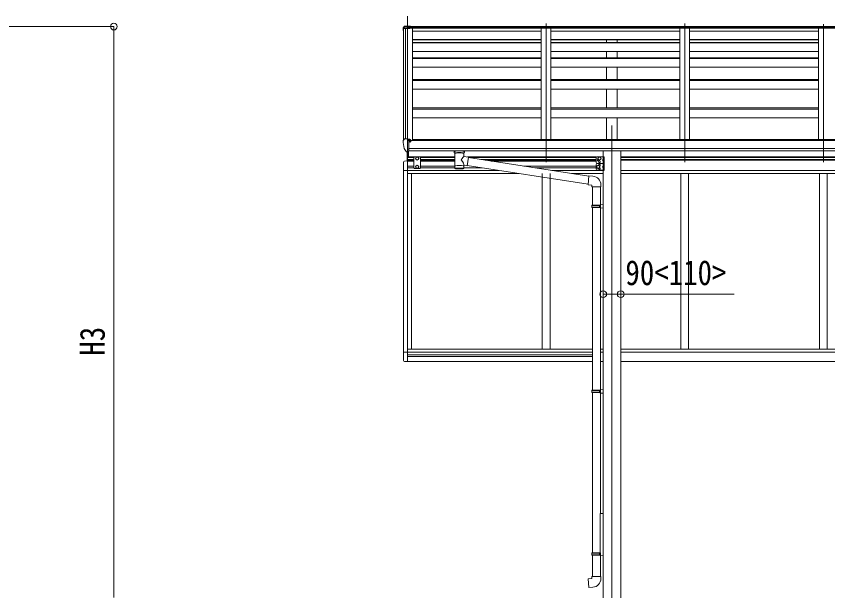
# Model space of a CAD drawing. Units: millimetres at full size, sheet at 1:35; details may follow other scales. Extents: x -9783 to 9892, y -6828 to 6752.
# Drawn here: x 77 to 4269, y -935 to 2034 of the extents above; entities that cross this region are included whole.
import ezdxf
from ezdxf.enums import TextEntityAlignment as Align

# ---------------------------------------------------------------- set-up
doc = ezdxf.new("R2010")
doc.units = ezdxf.units.MM
doc.header["$LTSCALE"] = 35
doc.header["$PDMODE"] = 32
doc.header["$PDSIZE"] = 35
for name, color, linetype, lineweight in [('0-1_本体', 4, 'Continuous', 9), ('0-2_部品', 7, 'Continuous', 9), ('0-8_PARTS2', 2, 'Continuous', 9), ('0-A_寸法', 6, 'Continuous', 9), ('1-1_GLASS', 4, 'Continuous', 9), ('1-2_GLASS_SEAL', 7, 'Continuous', 9)]:
    doc.layers.add(name, color=color, linetype=linetype, lineweight=lineweight)
doc.styles.add('ＭＳ ゴシック', font='')
doc.styles.get('ＭＳ ゴシック').set_extended_font_data('MS Gothic')

msp = doc.modelspace()

# ---------------------------------------------------------------- linework, layer by layer
at = {"layer": '0-1_本体'}
for p, q in [((2079.04, 1970.72), (2086.87, 1971.13)), ((2087.08, 1971.14), (2087.08, 1401.29)), ((2087.78, 1401.29), (2087.78, 1971.14)), ((7098.08, 1973.61), (2110.09, 1973.61)), ((7098.08, 1972.7), (2110.09, 1972.7)), ((2113.59, 1980.81), (7094.58, 1980.81)), ((7094.58, 1979.23), (2113.59, 1979.23)), ((2123.08, 1972.7), (2123.08, 1391.48)), ((2789.08, 1972.7), (2789.08, 1397.9)), ((2839.08, 1972.7), (2839.08, 1397.9)), ((3505.08, 1972.7), (3505.08, 1397.9)), ((3555.08, 1972.7), (3555.08, 1397.9)), ((4221.08, 1972.7), (4221.08, 1397.9)), ((2078.1, 1969.88), (2078.08, 1394.75)), ((2789.08, 1957.5), (2123.08, 1957.5)), ((3505.08, 1957.5), (2839.08, 1957.5)), ((4221.08, 1957.5), (3555.08, 1957.5)), ((2789.08, 1913.97), (2123.08, 1913.97)), ((2789.08, 1912.89), (2123.08, 1912.89)), ((2789.08, 1911.59), (2123.08, 1911.59)), ((2123.08, 1898.4), (2789.08, 1898.4)), ((2123.08, 1895.82), (2789.08, 1895.82)), ((3505.08, 1913.97), (2839.08, 1913.97)), ((3505.08, 1912.89), (2839.08, 1912.89)), ((3505.08, 1911.59), (2839.08, 1911.59)), ((2839.08, 1898.4), (3505.08, 1898.4)), ((2839.08, 1895.82), (3505.08, 1895.82)), ((3126.58, 1898.4), (3126.58, 1911.59)), ((3181.58, 1898.4), (3181.58, 1911.59)), ((4221.08, 1913.97), (3555.08, 1913.97)), ((4221.08, 1912.89), (3555.08, 1912.89)), ((4221.08, 1911.59), (3555.08, 1911.59)), ((3555.08, 1898.4), (4221.08, 1898.4)), ((3555.08, 1895.82), (4221.08, 1895.82)), ((2123.08, 1851.08), (2789.08, 1851.08)), ((2839.08, 1851.08), (3505.08, 1851.08)), ((3126.58, 1819.61), (3126.58, 1851.08)), ((3181.58, 1819.61), (3181.58, 1851.08)), ((3555.08, 1851.08), (4221.08, 1851.08)), ((2123.08, 1819.61), (2789.08, 1819.61)), ((2123.08, 1815.63), (2789.08, 1815.63)), ((2839.08, 1819.61), (3505.08, 1819.61)), ((2839.08, 1815.63), (3505.08, 1815.63)), ((3555.08, 1819.61), (4221.08, 1819.61)), ((3555.08, 1815.63), (4221.08, 1815.63)), ((2123.08, 1771.18), (2789.08, 1771.18)), ((2839.08, 1771.18), (3505.08, 1771.18)), ((3126.58, 1706.75), (3126.58, 1771.18)), ((3181.58, 1706.75), (3181.58, 1771.18)), ((3555.08, 1771.18), (4221.08, 1771.18)), ((2123.08, 1706.75), (2789.08, 1706.75)), ((2123.08, 1701.38), (2789.08, 1701.38)), ((2839.08, 1706.75), (3505.08, 1706.75)), ((2839.08, 1701.38), (3505.08, 1701.38)), ((3555.08, 1706.75), (4221.08, 1706.75)), ((3555.08, 1701.38), (4221.08, 1701.38)), ((2123.08, 1657.32), (2789.08, 1657.32)), ((2839.08, 1657.32), (3505.08, 1657.32)), ((3126.58, 1560.12), (3126.58, 1657.32)), ((3181.58, 1560.12), (3181.58, 1657.32)), ((3555.08, 1657.32), (4221.08, 1657.32)), ((2123.08, 1560.12), (2789.08, 1560.12)), ((2123.08, 1553.36), (2789.08, 1553.36)), ((2839.08, 1560.12), (3505.08, 1560.12)), ((2839.08, 1553.36), (3505.08, 1553.36)), ((3555.08, 1560.12), (4221.08, 1560.12)), ((3555.08, 1553.36), (4221.08, 1553.36)), ((2123.08, 1509.79), (2789.08, 1509.79)), ((2839.08, 1509.79), (3505.08, 1509.79)), ((3126.58, 1397.9), (3126.58, 1509.79)), ((3181.58, 1397.9), (3181.58, 1509.79)), ((3555.08, 1509.79), (4221.08, 1509.79)), ((7103.58, 1391.48), (2104.58, 1391.48)), ((7080.08, 1397.9), (2128.08, 1397.9)), ((2128.08, 1391.48), (2128.08, 1397.82)), ((2104.58, 1349.89), (7103.58, 1349.89)), ((7103.58, 1338.04), (2104.58, 1338.12)), ((3108.88, 1338.1), (3108.88, -1518.88)), ((3199.28, 1338.1), (3199.28, -1518.88))]:
    msp.add_line(p, q, dxfattribs=at)
msp.add_circle((2112.06, 1386.38), 3, dxfattribs=at)
msp.add_arc((2079.09, 1969.72), 1, 93, 173.32986, dxfattribs=at)
at = {"layer": '0-2_部品'}
for p, q in [((2076.09, 1973.32), (2076.09, 1969.23)), ((2081.11, 1981.47), (2076.63, 1975.04)), ((2076.63, 1975.04), (2076.63, 1971.52)), ((2082.29, 1980.03), (2077.87, 1972.62)), ((2086.98, 1973.3), (2078.93, 1972.91)), ((2086.98, 1972.64), (2078.93, 1972.22)), ((2079.01, 1970.72), (2087.02, 1971.14)), ((2088.12, 1982.27), (2081.87, 1981.89)), ((2082.29, 1980.03), (2098.09, 1980.87)), ((2082.43, 1981.16), (2082.43, 1980.43)), ((2086.98, 1972.64), (2110.09, 1974.04)), ((2087.02, 1971.14), (2110.09, 1971.14)), ((2098.09, 1982.88), (2094.05, 1982.64)), ((2098.09, 1982.11), (2098.09, 1982.88)), ((2113.59, 1981.94), (2098.09, 1982.88)), ((2098.09, 1982.88), (2098.09, 1982.11)), ((2098.09, 1982.11), (2098.09, 1981.39)), ((2098.09, 1978.47), (2098.09, 1980.87)), ((2113.59, 1980.05), (2098.09, 1980.87)), ((2113.59, 1977.65), (2110.09, 1977.83)), ((2113.59, 1976.35), (2110.09, 1976.35)), ((2110.09, 1974.04), (2110.09, 1971.14)), ((2113.59, 1981.94), (2113.59, 1981.17)), ((2113.59, 1981.17), (2113.59, 1980.44)), ((2113.59, 1980.44), (2113.59, 1980.05)), ((2113.59, 1980.05), (2113.59, 1977.65)), ((2113.59, 1976.35), (2113.59, 1977.65)), ((2076.09, 1968.55), (2076.09, 1969.23)), ((2077.59, 1968.55), (2077.59, 1969.23)), ((2076.08, 1391.92), (2076.08, 1391.29)), ((2082.99, 1400.73), (2078.93, 1394.92)), ((2098.08, 1332.79), (2098.08, 1401.29)), ((2099.58, 1400.38), (2098.08, 1400.38)), ((2104.58, 1391.56), (2098.08, 1391.96)), ((2099.58, 1400.38), (2099.58, 1394.21)), ((2109.26, 1398.88), (2099.58, 1399.6)), ((2099.58, 1396.61), (2113.58, 1396.55)), ((2109.06, 1386.38), (2109.58, 1386.38)), ((2109.58, 1386.38), (2109.88, 1386.38)), ((2110.08, 1396.57), (2110.08, 1398.46)), ((2114.58, 1395.44), (2114.58, 1391.48)), ((2090.46, 1334.61), (2080.71, 1349.99)), ((2096.58, 1332.89), (2092.87, 1333.11)), ((2096.58, 1332.89), (2098.08, 1332.79)), ((2098.08, 1334.99), (2098.58, 1334.99)), ((2098.58, 1334.99), (2099.08, 1335.99)), ((2104.58, 1335.99), (2099.08, 1335.99)), ((2338.58, 1332), (2338.58, 1338.11)), ((2342.68, 1327.5), (2342.67, 1247.2)), ((2388.48, 1309.92), (2388.48, 1327.51)), ((2413.7, 1306.02), (2388.48, 1309.93)), ((2392.58, 1332), (2392.58, 1338.11)), ((2413.7, 1306.02), (2406.68, 1260.76)), ((3034.81, 1207.6), (2413.39, 1304)), ((2388.5, 1247.2), (2388.48, 1263.83)), ((2388.48, 1263.58), (2406.68, 1260.76)), ((3031.15, 1165.66), (2406.95, 1262.5)), ((3055.81, 1207.53), (3034.97, 1209.36)), ((3050.88, 1151.79), (3096.88, 1151.79)), ((3052.88, 1151.79), (3052.88, 1057.65)), ((3094.88, 1151.79), (3094.88, 1060.21)), ((3096.88, 1151.79), (3096.88, 1162.71)), ((3050.88, 1055.65), (3051.88, 1057.65)), ((3050.88, 1055.65), (3094.88, 1055.65)), ((3050.88, 1055.65), (3050.88, 1047.65)), ((3051.88, 1057.65), (3094.88, 1057.65)), ((3090.41, 1055.65), (3089.98, 1057.65)), ((3092.88, 1060.15), (3108.88, 1060.62)), ((3092.88, 1058.15), (3092.88, 1060.15)), ((3092.88, 1058.15), (3094.88, 1058.15)), ((3108.88, 1060.62), (3108.88, 1042.68)), ((3050.88, 1047.65), (3094.88, 1047.65)), ((3050.88, 1047.65), (3051.88, 1045.65)), ((3051.88, 1045.65), (3094.88, 1045.65)), ((3052.88, 1045.65), (3052.88, 101.46)), ((3092.88, 1043.15), (3092.88, 1045.15)), ((3092.88, 1043.15), (3108.88, 1042.68)), ((3094.88, 1043.09), (3094.88, 104.02)), ((3050.88, 99.46), (3051.88, 101.46)), ((3050.88, 99.46), (3094.88, 99.46)), ((3050.88, 99.46), (3050.88, 91.46)), ((3050.88, 91.46), (3094.88, 91.46)), ((3050.88, 91.46), (3051.88, 89.46)), ((3051.88, 101.46), (3094.88, 101.46)), ((3051.88, 89.46), (3094.88, 89.46)), ((3052.88, 89.46), (3052.88, -738.73)), ((3090.41, 99.46), (3089.98, 101.46)), ((3092.88, 103.96), (3108.88, 104.43)), ((3092.88, 101.96), (3092.88, 103.96)), ((3092.88, 101.96), (3094.88, 101.96)), ((3092.88, 86.96), (3092.88, 88.96)), ((3092.88, 86.96), (3108.88, 86.49)), ((3094.88, 86.9), (3094.88, -536.17)), ((3108.88, 104.43), (3108.88, 86.49)), ((3092.88, -536.23), (3108.88, -535.76)), ((3092.88, -738.23), (3092.88, -536.23)), ((3108.88, -535.76), (3108.88, -753.7)), ((3050.88, -740.73), (3051.88, -738.73)), ((3050.88, -740.73), (3094.88, -740.73)), ((3050.88, -740.73), (3050.88, -748.73)), ((3050.88, -748.73), (3094.88, -748.73)), ((3050.88, -748.73), (3051.88, -750.73)), ((3051.88, -738.73), (3094.88, -738.73)), ((3051.88, -750.73), (3094.88, -750.73)), ((3052.88, -750.73), (3052.88, -860.73)), ((3090.41, -740.73), (3089.98, -738.73)), ((3092.88, -738.23), (3094.88, -738.23)), ((3092.88, -753.23), (3092.88, -751.23)), ((3092.88, -753.23), (3108.88, -753.7)), ((3094.88, -753.29), (3094.88, -860.73)), ((3050.88, -860.73), (3096.88, -860.73)), ((3050.88, -870.73), (3050.88, -860.73)), ((3096.88, -860.73), (3096.88, -871.64))]:
    msp.add_line(p, q, dxfattribs=at)
for points in [[(2081.87, 1981.89), (2081.99, 1981.89), (2082.33, 1981.67), (2082.43, 1981.16)], [(2082.43, 1980.43), (2082.37, 1980.22), (2082.29, 1980.03)], [(2086.98, 1973.3), (2110.09, 1974.68), (2110.09, 1974.04)], [(2098.09, 1980.87), (2098.09, 1981.39), (2098.09, 1982.11)], [(2098.09, 1978.47), (2110.09, 1978.05), (2110.09, 1974.68)], [(2098.08, 1401.29), (2086.08, 1401.29), (2083.75, 1401.15)], [(2104.58, 1335.99), (2104.58, 1394.21), (2099.58, 1394.21)], [(2109.26, 1398.88), (2109.43, 1398.86), (2109.58, 1398.83), (2109.73, 1398.79), (2109.85, 1398.73), (2109.95, 1398.67), (2110.02, 1398.61), (2110.07, 1398.54), (2110.08, 1398.46)], [(2109.88, 1387.57), (2109.88, 1386.38), (2114.58, 1386.38)], [(2114.58, 1387.99), (2114.58, 1386.38), (2115.06, 1386.38)], [(2098.08, 1346.68), (2101.25, 1347.09), (2104.58, 1347.52)], [(2338.62, 1331.94), (2338.6, 1332.29), (2338.84, 1333.25), (2339.36, 1334.14), (2340.17, 1334.97), (2341.28, 1335.77), (2342.68, 1336.5)], [(2338.62, 1332.05), (2338.6, 1331.7), (2338.84, 1330.74), (2339.36, 1329.86), (2340.17, 1329.02), (2341.28, 1328.22), (2342.68, 1327.5)], [(2388.48, 1336.48), (2388.72, 1336.39), (2390.07, 1335.66), (2391.18, 1334.81), (2391.94, 1333.94), (2392.4, 1333.04), (2392.57, 1332.16)], [(2388.48, 1327.51), (2388.72, 1327.6), (2390.07, 1328.34), (2391.18, 1329.18), (2391.94, 1330.05), (2392.4, 1330.95), (2392.57, 1331.83)], [(3034.97, 1209.36), (3030.96, 1163.53), (3050.88, 1161.79), (3050.88, 1151.79)], [(3090.41, 1055.65), (3090.41, 1047.65), (3089.98, 1045.65)], [(3092.88, 1045.15), (3094.88, 1045.15), (3094.88, 1058.15)], [(3090.41, 99.46), (3090.41, 91.46), (3089.98, 89.46)], [(3092.88, 88.96), (3094.88, 88.96), (3094.88, 101.96)], [(3090.41, -740.73), (3090.41, -748.73), (3089.98, -750.73)], [(3092.88, -751.23), (3094.88, -751.23), (3094.88, -738.23)], [(3055.81, -916.47), (3034.97, -918.3), (3030.96, -872.47), (3050.88, -870.73)]]:
    msp.add_lwpolyline(points, dxfattribs=at)
for centre, radius, start, end in [((2079.08, 1969.23), 2.99, 92.88363, 179.89821), ((2079.35, 1969.71), 3.27, 116.90088, 146.38921), ((2079.09, 1969.23), 1.5, 92.88363, 179.89821), ((2081.93, 1980.89), 1, 93.49169, 145.07667), ((2078.66, 2185.72), 203.67, 272.66471, 274.33431), ((2276.58, 1968.55), 200.5, 180.00038, 188.11165), ((2276.59, 1968.9), 199.01, 180.00039, 184.08805), ((2276.59, 1968.55), 199.01, 180.00039, 184.08802), ((2079.08, 1391.92), 3, 93, 180), ((2268.57, 1391.3), 192.49, 180.0008, 192.1233), ((2083.81, 1400.15), 1, 93.5, 145), ((2112.08, 1386.38), 2.5, 151.64236, 180), ((2112.08, 1386.38), 2.5, 0, 151.64236), ((2083.31, 1351.49), 3, 191.83348, 210), ((2093.06, 1336.11), 3, 210, 266.5), ((2355.65, 1286.78), 51.38, 92.46126, 104.61963), ((2375.54, 1286.78), 51.38, 75.38037, 87.53874), ((3051.88, 1162.71), 45, 0, 85), ((3051.88, -871.64), 45, 275, 0)]:
    msp.add_arc(centre, radius, start, end, dxfattribs=at)
for centre, major_axis, ratio, start_param, end_param in [((2079.09, 1973.32), (0, -3.01), 0.996195, 4.1015237, 4.712389), ((2079.09, 1969.36), (-0.11, 3.55), 0.844901, 0.0150814, 0.3799029), ((2113.58, 1395.45), (-0.02, 1.1), 0.906239, 4.6917496, 6.2625459), ((2365.58, 1326.3), (-22.91, -0.42), 0.072511, 4.711586, 6.2823824), ((2365.61, 1327.93), (-22.91, -0.42), 0.072511, 4.711586, 6.2823824), ((2365.56, 1327.93), (22.92, -0.42), 0.07247, 0.0008089, 1.5716053), ((2365.56, 1326.3), (22.92, -0.42), 0.07247, 0.0008089, 1.5716053), ((2368.14, 1287.73), (20.32, 22.25), 0.045535, 4.9756507, 6.2441899), ((2376.58, 1332), (16, 0), 0.361356, 0, 0.0194874), ((2376.58, 1332), (16, 0), 0.361356, 6.2636979, 6.2831853), ((2365.58, 1259.64), (22.91, 0), 0.122865, 6.2831853, 9.424778), ((2365.58, 1290.37), (-22.81, 26.62), 0.234429, 3.1563334, 4.5976381), ((2365.58, 1247.2), (22.92, 0), 0.101955, 6.2829723, 9.4248207), ((2365.58, 1247.2), (22.92, 0), 0.101955, 3.1415499, 6.2833984)]:
    msp.add_ellipse(centre, major_axis=major_axis, ratio=ratio, start_param=start_param, end_param=end_param, dxfattribs=at)
at = {"layer": '0-8_PARTS2'}
for p, q in [((2098.09, 2034.13), (2098.08, 1280.35)), ((2814.08, 1280.35), (2814.08, 1996.83)), ((3530.08, 1280.35), (3530.08, 1996.83)), ((4246.08, 1280.35), (4246.08, 1992.55)), ((3154.08, 1469.16), (3154.08, -1736.87))]:
    msp.add_line(p, q, dxfattribs=at)
at = {"layer": '0-A_寸法'}
for p, q in [((581.19, 1980.7), (-478.26, 1980.7)), ((581.19, -968.88), (581.19, 1980.7)), ((3108.88, 597.89), (3199.28, 597.89)), ((3199.28, 597.89), (3785.46, 597.89))]:
    msp.add_line(p, q, dxfattribs=at)
for p in [(581.19, 1980.7), (3108.88, 597.89), (3199.28, 597.89)]:
    msp.add_point(p, dxfattribs=at)
at = {"layer": '1-1_GLASS'}
for p, q in [((2098.08, 1306.79), (2133.58, 1306.79)), ((2098.08, 1303.29), (2130.58, 1303.29)), ((2162.58, 1306.79), (2342.68, 1306.79)), ((2165.58, 1303.29), (2342.68, 1303.29)), ((2408.7, 1306.79), (3074.58, 1306.79)), ((2417.96, 1303.29), (3072.61, 1303.29)), ((3199.28, 1306.79), (6008.88, 1306.79)), ((3199.28, 1303.29), (6008.88, 1303.29)), ((2098.08, 1294.29), (2130.58, 1294.29)), ((2098.08, 1290.79), (2130.58, 1290.79)), ((2098.08, 1286.49), (2098.08, 1086.29)), ((2130.58, 1285.79), (2098.08, 1285.79)), ((2098.08, 1259.79), (2130.58, 1259.79)), ((2165.58, 1294.29), (2342.68, 1294.29)), ((2165.58, 1290.79), (2342.68, 1290.79)), ((2342.68, 1285.79), (2165.58, 1285.79)), ((2165.58, 1259.79), (2342.67, 1259.79)), ((2475.98, 1294.29), (3072.58, 1294.29)), ((2498.54, 1290.79), (3072.58, 1290.79)), ((2906.16, 1285.79), (2530.77, 1285.79)), ((2698.36, 1259.79), (3072.58, 1259.79)), ((3072.58, 1285.79), (2906.16, 1285.79)), ((3199.28, 1294.29), (6008.88, 1294.29)), ((3199.28, 1290.79), (6008.88, 1290.79)), ((2078.08, 1237.09), (2078.08, 1135.49)), ((2078.08, 1221.29), (2078.08, 298.49)), ((2098.08, 1250.79), (2130.58, 1250.79)), ((2569.43, 1237.29), (2098.08, 1237.29)), ((2672.56, 1221.29), (2098.08, 1221.29)), ((2098.08, 1221.29), (2098.08, 249.29)), ((2118.08, 1221.29), (2118.08, 1151.29)), ((2118.08, 1221.29), (2118.08, 314.29)), ((2165.58, 1250.79), (2342.67, 1250.79)), ((2388.5, 1250.79), (2482.41, 1250.79)), ((2756.37, 1250.79), (3072.58, 1250.79)), ((2794.08, 314.29), (2794.08, 1221.29)), ((2834.08, 314.29), (2834.08, 1221.29)), ((2843.39, 1237.29), (3114.58, 1237.29)), ((3108.88, 1221.29), (2946.53, 1221.29)), ((3199.28, 1237.29), (6008.88, 1237.29)), ((3199.28, 1221.29), (6008.88, 1221.29)), ((3510.08, 1221.29), (3510.08, 1151.29)), ((3510.08, 314.29), (3510.08, 1221.29)), ((3550.08, 1221.29), (3550.08, 1151.29)), ((3550.08, 314.29), (3550.08, 1221.29)), ((4226.08, 1221.29), (4226.08, 1151.29)), ((4226.08, 1221.29), (4226.08, 314.29)), ((4266.08, 1221.29), (4266.08, 1151.29)), ((4266.08, 1221.29), (4266.08, 314.29)), ((2794.08, 1202.44), (2794.08, 1151.29)), ((2834.08, 1196.24), (2834.08, 1151.29)), ((2098.08, 314.29), (3052.88, 314.29)), ((2098.08, 298.29), (3050.88, 298.29)), ((3094.88, 314.29), (3108.88, 314.29)), ((3094.88, 298.29), (3108.88, 298.29)), ((3199.28, 314.29), (6008.88, 314.29)), ((3199.28, 298.29), (6008.88, 298.29)), ((2098.08, 284.79), (3052.88, 284.79)), ((2098.08, 275.79), (3052.88, 275.79)), ((2098.08, 249.79), (3052.88, 249.79)), ((3094.88, 249.79), (3108.88, 249.79)), ((3199.28, 249.79), (6008.88, 249.79))]:
    msp.add_line(p, q, dxfattribs=at)
at = {"layer": '1-2_GLASS_SEAL'}
for p, q in [((2096.58, 1286.58), (2096.58, 1333.18)), ((2098.08, 1286.58), (2098.08, 1333.09)), ((2103.58, 1307.09), (2103.58, 1336.29)), ((2134.58, 1308.09), (2130.58, 1304.09)), ((2130.58, 1304.09), (2130.58, 1250.59)), ((2161.58, 1308.09), (2134.58, 1308.09)), ((2161.58, 1308.09), (2165.58, 1304.09)), ((2165.58, 1250.59), (2165.58, 1304.09)), ((3072.58, 1303.09), (3072.58, 1278.09)), ((3077.58, 1308.09), (3114.58, 1308.09)), ((3111.58, 1303.59), (3110.78, 1303.45)), ((3112.08, 1308.09), (3112.08, 1273.09)), ((3114.58, 1308.09), (3114.58, 1273.09)), ((2077.58, 1280.3), (2077.58, 1237.39)), ((2098.08, 1286.59), (2082.8, 1285.79)), ((2148.08, 1263.1), (2141.58, 1259.34)), ((2141.58, 1259.34), (2141.58, 1251.84)), ((2154.58, 1259.34), (2148.08, 1263.1)), ((2154.58, 1251.84), (2154.58, 1259.34)), ((3072.58, 1268.09), (3072.58, 1243.09)), ((3077.58, 1273.09), (3114.58, 1273.09)), ((3077.58, 1273.09), (3114.58, 1273.09)), ((3112.08, 1290.59), (3105.08, 1290.59)), ((3111.58, 1295.59), (3110.78, 1295.73)), ((3111.58, 1285.59), (3110.78, 1285.45)), ((3111.58, 1277.59), (3110.78, 1277.73)), ((3111.58, 1268.59), (3110.78, 1268.45)), ((3111.58, 1260.59), (3110.78, 1260.73)), ((3111.58, 1295.59), (3112.08, 1295.68)), ((3111.58, 1277.59), (3112.08, 1277.68)), ((3111.58, 1260.59), (3112.08, 1260.68)), ((3112.08, 1273.09), (3112.08, 1238.09)), ((3114.58, 1273.09), (3114.58, 1238.09)), ((2098.08, 1237.39), (2077.58, 1237.39)), ((2134.58, 1246.59), (2130.58, 1250.59)), ((2161.58, 1246.59), (2134.58, 1246.59)), ((2141.58, 1251.84), (2148.08, 1248.08)), ((2148.08, 1248.08), (2154.58, 1251.84)), ((2161.58, 1246.59), (2165.58, 1250.59)), ((3077.58, 1238.09), (3114.58, 1238.09)), ((3112.08, 1255.59), (3105.08, 1255.59)), ((3111.58, 1250.59), (3110.78, 1250.45)), ((3111.58, 1242.59), (3110.78, 1242.73)), ((3111.58, 1242.59), (3112.08, 1242.68)), ((2098.08, 298.78), (2077.58, 298.78)), ((2077.58, 255.88), (2077.58, 298.78)), ((2098.08, 249.58), (2082.8, 250.39))]:
    msp.add_line(p, q, dxfattribs=at)
for points in [[(2141.58, 1302.84), (2148.08, 1306.6), (2154.58, 1302.84)], [(2154.58, 1302.84), (2154.58, 1295.34), (2148.08, 1291.58), (2141.58, 1295.34), (2141.58, 1302.84)], [(3112.47, 1299.59), (3111.84, 1300.78), (3109.6, 1301.89)], [(3112.47, 1299.59), (3111.84, 1298.4), (3109.6, 1297.29)], [(3111.58, 1295.59), (3111.58, 1303.59), (3112.08, 1303.5), (3112.08, 1295.68)], [(3112.08, 1295.59), (3105.08, 1290.59), (3112.08, 1285.59)], [(3112.08, 1260.59), (3105.08, 1255.59), (3112.08, 1250.59)], [(3112.47, 1281.59), (3111.84, 1282.78), (3109.6, 1283.89)], [(3112.47, 1281.59), (3111.84, 1280.4), (3109.6, 1279.29)], [(3112.47, 1264.59), (3111.84, 1265.78), (3109.6, 1266.89)], [(3112.47, 1264.59), (3111.84, 1263.4), (3109.6, 1262.29)], [(3111.58, 1277.59), (3111.58, 1285.59), (3112.08, 1285.5), (3112.08, 1277.68)], [(3111.58, 1260.59), (3111.58, 1268.59), (3112.08, 1268.5), (3112.08, 1260.68)], [(3112.47, 1246.59), (3111.84, 1247.78), (3109.6, 1248.89)], [(3112.47, 1246.59), (3111.84, 1245.4), (3109.6, 1244.29)], [(3111.58, 1242.59), (3111.58, 1250.59), (3112.08, 1250.5), (3112.08, 1242.68)]]:
    msp.add_lwpolyline(points, dxfattribs=at)
for points in [[(3089.58, 1291.58), (3096.08, 1295.34), (3096.08, 1302.84), (3089.58, 1306.6), (3083.08, 1302.84), (3083.08, 1295.34)], [(3082.58, 1248.08), (3089.08, 1251.84), (3089.08, 1259.34), (3082.58, 1263.1), (3076.08, 1259.34), (3076.08, 1251.84)]]:
    msp.add_lwpolyline(points, close=True, dxfattribs=at)
for centre, radius in [((2148.08, 1299.09), 8.5), ((2148.08, 1299.09), 7.5), ((2148.08, 1299.09), 6.5), ((3089.58, 1299.09), 8.5), ((3089.58, 1299.09), 7.5), ((3089.58, 1299.09), 6.5), ((2148.08, 1255.59), 8.5), ((2148.08, 1255.59), 7.5), ((2148.08, 1255.59), 6.5), ((3082.58, 1255.59), 8.5), ((3082.58, 1255.59), 7.5), ((3082.58, 1255.59), 6.5), ((3089.58, 1282.09), 4.25)]:
    msp.add_circle(centre, radius, dxfattribs=at)
for centre, radius, start, end in [((3077.58, 1303.09), 5, 90, 180), ((3115.68, 1299.59), 6.5, 147.94412, 212.05588), ((3110.94, 1302.56), 0.9, 100, 147.94412), ((2083.08, 1280.3), 5.5, 93, 180), ((3077.58, 1278.09), 5, 180, 270), ((3077.58, 1268.09), 5, 90, 180), ((3082.58, 1290.59), 4.25, 94.76077, 6.29431), ((3089.58, 1264.09), 4.25, 274.76077, 186.29431), ((3115.68, 1281.59), 6.5, 147.94412, 212.05588), ((3115.68, 1264.59), 6.5, 147.94412, 212.05588), ((3110.94, 1296.62), 0.9, 212.05588, 260), ((3110.94, 1284.56), 0.9, 100, 147.94412), ((3110.94, 1278.62), 0.9, 212.05588, 260), ((3110.94, 1267.56), 0.9, 100, 147.94412), ((3110.94, 1261.62), 0.9, 212.05588, 260), ((3077.58, 1243.09), 5, 180, 270), ((3089.58, 1247.09), 4.25, 173.70569, 85.23923), ((3115.68, 1246.59), 6.5, 147.94412, 212.05588), ((3110.94, 1249.56), 0.9, 100, 147.94412), ((3110.94, 1243.62), 0.9, 212.05588, 260), ((2083.08, 255.88), 5.5, 180, 267)]:
    msp.add_arc(centre, radius, start, end, dxfattribs=at)

# ---------------------------------------------------------------- texts
at = {"layer": '0-A_寸法', "color": 7, "style": 'ＭＳ ゴシック', "width": 0.85}
msp.add_text('90<110>', height=129, dxfattribs=at).set_placement((3223.28, 605.89), align=Align.BOTTOM_LEFT)
msp.add_text('H3', height=129, rotation=90, dxfattribs=at).set_placement((573.19, 279.91), align=Align.BOTTOM_LEFT)

doc.saveas('drawing.dxf')
